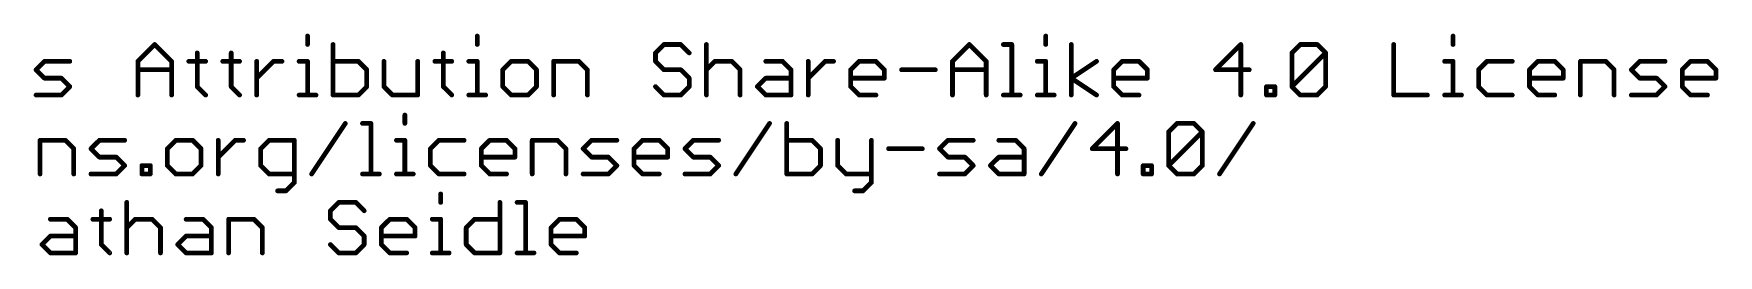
# Model space of a CAD drawing. Extents: x -29 to 78, y -18 to 28.
# Drawn here: x 24.3 to 78.5, y -17.8 to -10.6 of the extents above; entities that cross this region are included whole.
import ezdxf

# ---------------------------------------------------------------- set-up
doc = ezdxf.new("R2010")
doc.units = 0
doc.layers.add('51', color=53, linetype='CONTINUOUS')

msp = doc.modelspace()

# ---------------------------------------------------------------- linework, layer by layer
at = {"layer": '51', "const_width": 0.1524}
for points in [[(33.1143, -10.7256), (33.1143, -10.9968)], [(38.5715, -10.7256), (38.5715, -10.9968)], [(56.853, -10.7256), (56.853, -10.9968)], [(69.9503, -10.7256), (69.9503, -10.9968)], [(27.6588, -11.5391), (28.2011, -10.9968)], [(28.2011, -10.9968), (28.7434, -11.5391)], [(29.5671, -11.268), (29.5671, -12.3526)], [(30.6585, -11.268), (30.6585, -12.3526)], [(33.9345, -10.9968), (33.9345, -12.6238)], [(37.48, -11.268), (37.48, -12.3526)], [(44.5744, -10.9968), (44.3032, -11.268)], [(44.3032, -11.268), (44.3032, -11.5391)], [(45.1167, -10.9968), (44.5744, -10.9968)], [(45.3879, -11.268), (45.1167, -10.9968)], [(45.9404, -10.9968), (45.9404, -12.6238)], [(53.8533, -11.5391), (54.3956, -10.9968)], [(54.3956, -10.9968), (54.9379, -11.5391)], [(55.4904, -10.9968), (55.7616, -10.9968)], [(55.7616, -10.9968), (55.7616, -12.6238)], [(57.6733, -12.6238), (57.6733, -10.9968)], [(63.1254, -10.9968), (62.3119, -11.8103)], [(63.1254, -12.6238), (63.1254, -10.9968)], [(64.7677, -11.268), (65.0388, -10.9968)], [(64.7677, -12.3526), (64.7677, -11.268)], [(64.7677, -12.3526), (65.8523, -11.268)], [(65.0388, -10.9968), (65.5811, -10.9968)], [(65.5811, -10.9968), (65.8523, -11.268)], [(65.8523, -11.268), (65.8523, -12.3526)], [(68.042, -10.9968), (68.042, -12.6238)], [(24.3845, -11.8103), (24.6556, -11.5391)], [(24.6556, -12.0815), (24.3845, -11.8103)], [(24.6556, -11.5391), (25.4691, -11.5391)], [(27.6588, -12.6238), (27.6588, -11.5391)], [(27.6588, -11.8103), (28.7434, -11.8103)], [(28.7434, -11.5391), (28.7434, -12.6238)], [(29.2959, -11.5391), (29.8383, -11.5391)], [(30.3874, -11.5391), (30.9297, -11.5391)], [(31.4788, -12.6238), (31.4788, -11.5391)], [(31.4788, -12.0815), (32.0211, -11.5391)], [(32.0211, -11.5391), (32.2923, -11.5391)], [(32.8431, -11.5391), (33.1143, -11.5391)], [(33.1143, -11.5391), (33.1143, -12.6238)], [(34.748, -11.5391), (33.9345, -11.5391)], [(35.0192, -11.8103), (34.748, -11.5391)], [(35.0192, -12.3526), (35.0192, -11.8103)], [(35.5717, -11.5391), (35.5717, -12.3526)], [(36.6564, -12.6238), (36.6564, -11.5391)], [(37.2089, -11.5391), (37.7512, -11.5391)], [(38.3003, -11.5391), (38.5715, -11.5391)], [(38.5715, -11.5391), (38.5715, -12.6238)], [(39.6629, -11.5391), (39.3917, -11.8103)], [(39.3917, -11.8103), (39.3917, -12.3526)], [(40.2052, -11.5391), (39.6629, -11.5391)], [(40.4764, -11.8103), (40.2052, -11.5391)], [(40.4764, -12.3526), (40.4764, -11.8103)], [(41.0289, -12.6238), (41.0289, -11.5391)], [(41.0289, -11.5391), (41.8424, -11.5391)], [(41.8424, -11.5391), (42.1135, -11.8103)], [(42.1135, -11.8103), (42.1135, -12.6238)], [(44.3032, -11.5391), (44.5744, -11.8103)], [(44.5744, -11.8103), (45.1167, -11.8103)], [(45.1167, -11.8103), (45.3879, -12.0815)], [(45.9404, -11.8103), (46.2115, -11.5391)], [(46.2115, -11.5391), (46.7538, -11.5391)], [(46.7538, -11.5391), (47.025, -11.8103)], [(47.025, -11.8103), (47.025, -12.6238)], [(47.8487, -11.5391), (48.391, -11.5391)], [(48.391, -11.5391), (48.6622, -11.8103)], [(48.6622, -11.8103), (48.6622, -12.6238)], [(49.2147, -12.6238), (49.2147, -11.5391)], [(49.2147, -12.0815), (49.757, -11.5391)], [(49.757, -11.5391), (50.0282, -11.5391)], [(50.579, -11.8103), (50.8501, -11.5391)], [(50.579, -12.3526), (50.579, -11.8103)], [(50.8501, -11.5391), (51.3925, -11.5391)], [(51.3925, -11.5391), (51.6636, -11.8103)], [(51.6636, -11.8103), (51.6636, -12.0815)], [(52.2161, -11.8103), (53.3008, -11.8103)], [(53.8533, -12.6238), (53.8533, -11.5391)], [(53.8533, -11.8103), (54.9379, -11.8103)], [(54.9379, -11.5391), (54.9379, -12.6238)], [(56.5819, -11.5391), (56.853, -11.5391)], [(56.853, -11.5391), (56.853, -12.6238)], [(57.6733, -12.0815), (58.4868, -11.5391)], [(59.0376, -11.8103), (59.3088, -11.5391)], [(59.0376, -12.3526), (59.0376, -11.8103)], [(59.3088, -11.5391), (59.8511, -11.5391)], [(59.8511, -11.5391), (60.1223, -11.8103)], [(60.1223, -11.8103), (60.1223, -12.0815)], [(62.3119, -11.8103), (63.3966, -11.8103)], [(69.6791, -11.5391), (69.9503, -11.5391)], [(69.9503, -11.5391), (69.9503, -12.6238)], [(71.0417, -11.5391), (70.7706, -11.8103)], [(70.7706, -11.8103), (70.7706, -12.3526)], [(71.8552, -11.5391), (71.0417, -11.5391)], [(72.4077, -11.8103), (72.6789, -11.5391)], [(72.4077, -12.3526), (72.4077, -11.8103)], [(72.6789, -11.5391), (73.2212, -11.5391)], [(73.2212, -11.5391), (73.4924, -11.8103)], [(73.4924, -11.8103), (73.4924, -12.0815)], [(74.0449, -12.6238), (74.0449, -11.5391)], [(74.0449, -11.5391), (74.8584, -11.5391)], [(74.8584, -11.5391), (75.1295, -11.8103)], [(75.1295, -11.8103), (75.1295, -12.6238)], [(75.682, -11.8103), (75.9532, -11.5391)], [(75.9532, -12.0815), (75.682, -11.8103)], [(75.9532, -11.5391), (76.7667, -11.5391)], [(77.3192, -11.8103), (77.5903, -11.5391)], [(77.3192, -12.3526), (77.3192, -11.8103)], [(77.5903, -11.5391), (78.1327, -11.5391)], [(78.1327, -11.5391), (78.4038, -11.8103)], [(78.4038, -11.8103), (78.4038, -12.0815)], [(25.198, -12.0815), (24.6556, -12.0815)], [(25.4691, -12.3526), (25.198, -12.0815)], [(25.198, -12.6238), (25.4691, -12.3526)], [(29.5671, -12.3526), (29.8383, -12.6238)], [(30.6585, -12.3526), (30.9297, -12.6238)], [(34.748, -12.6238), (35.0192, -12.3526)], [(35.5717, -12.3526), (35.8429, -12.6238)], [(37.48, -12.3526), (37.7512, -12.6238)], [(39.3917, -12.3526), (39.6629, -12.6238)], [(40.2052, -12.6238), (40.4764, -12.3526)], [(44.5744, -12.6238), (44.3032, -12.3526)], [(45.3879, -12.3526), (45.1167, -12.6238)], [(45.3879, -12.0815), (45.3879, -12.3526)], [(47.5775, -12.3526), (47.8487, -12.0815)], [(47.8487, -12.6238), (47.5775, -12.3526)], [(47.8487, -12.0815), (48.6622, -12.0815)], [(51.6636, -12.0815), (50.579, -12.0815)], [(50.8501, -12.6238), (50.579, -12.3526)], [(58.4868, -12.6238), (57.6733, -12.0815)], [(60.1223, -12.0815), (59.0376, -12.0815)], [(59.3088, -12.6238), (59.0376, -12.3526)], [(63.9491, -12.6238), (63.9491, -12.3526)], [(63.9491, -12.3526), (64.2202, -12.3526)], [(64.2202, -12.3526), (64.2202, -12.6238)], [(65.0388, -12.6238), (64.7677, -12.3526)], [(65.8523, -12.3526), (65.5811, -12.6238)], [(70.7706, -12.3526), (71.0417, -12.6238)], [(73.4924, -12.0815), (72.4077, -12.0815)], [(72.6789, -12.6238), (72.4077, -12.3526)], [(76.4955, -12.0815), (75.9532, -12.0815)], [(76.7667, -12.3526), (76.4955, -12.0815)], [(76.4955, -12.6238), (76.7667, -12.3526)], [(78.4038, -12.0815), (77.3192, -12.0815)], [(77.5903, -12.6238), (77.3192, -12.3526)], [(24.3845, -12.6238), (25.198, -12.6238)], [(32.8431, -12.6238), (33.3854, -12.6238)], [(33.9345, -12.6238), (34.748, -12.6238)], [(35.8429, -12.6238), (36.6564, -12.6238)], [(38.3003, -12.6238), (38.8426, -12.6238)], [(39.6629, -12.6238), (40.2052, -12.6238)], [(45.1167, -12.6238), (44.5744, -12.6238)], [(48.6622, -12.6238), (47.8487, -12.6238)], [(51.3925, -12.6238), (50.8501, -12.6238)], [(55.4904, -12.6238), (56.0328, -12.6238)], [(56.5819, -12.6238), (57.1242, -12.6238)], [(59.8511, -12.6238), (59.3088, -12.6238)], [(64.2202, -12.6238), (63.9491, -12.6238)], [(65.5811, -12.6238), (65.0388, -12.6238)], [(68.042, -12.6238), (69.1266, -12.6238)], [(69.6791, -12.6238), (70.2214, -12.6238)], [(71.0417, -12.6238), (71.8552, -12.6238)], [(73.2212, -12.6238), (72.6789, -12.6238)], [(75.682, -12.6238), (76.4955, -12.6238)], [(78.1327, -12.6238), (77.5903, -12.6238)], [(33.2444, -15.1638), (34.329, -13.5368)], [(34.8815, -13.5368), (35.1527, -13.5368)], [(35.1527, -13.5368), (35.1527, -15.1638)], [(36.2441, -13.2656), (36.2441, -13.5368)], [(46.8873, -15.1638), (47.972, -13.5368)], [(48.5245, -13.5368), (48.5245, -15.1638)], [(56.7103, -15.1638), (57.7949, -13.5368)], [(59.1609, -13.5368), (58.3474, -14.3503)], [(59.1609, -15.1638), (59.1609, -13.5368)], [(60.8032, -13.808), (61.0743, -13.5368)], [(61.0743, -13.5368), (61.6167, -13.5368)], [(61.6167, -13.5368), (61.8878, -13.808)], [(62.4403, -15.1638), (63.525, -13.5368)], [(24.5129, -15.1638), (24.5129, -14.0791)], [(24.5129, -14.0791), (25.3264, -14.0791)], [(25.3264, -14.0791), (25.5975, -14.3503)], [(26.15, -14.3503), (26.4212, -14.0791)], [(26.4212, -14.0791), (27.2347, -14.0791)], [(28.8769, -14.0791), (28.6058, -14.3503)], [(29.4193, -14.0791), (28.8769, -14.0791)], [(29.6904, -14.3503), (29.4193, -14.0791)], [(30.2429, -15.1638), (30.2429, -14.0791)], [(30.2429, -14.6215), (30.7852, -14.0791)], [(30.7852, -14.0791), (31.0564, -14.0791)], [(31.8784, -14.0791), (31.6072, -14.3503)], [(32.6919, -14.0791), (31.8784, -14.0791)], [(32.6919, -15.435), (32.6919, -14.0791)], [(35.973, -14.0791), (36.2441, -14.0791)], [(36.2441, -14.0791), (36.2441, -15.1638)], [(37.3356, -14.0791), (37.0644, -14.3503)], [(38.1491, -14.0791), (37.3356, -14.0791)], [(38.7016, -14.3503), (38.9727, -14.0791)], [(38.9727, -14.0791), (39.5151, -14.0791)], [(39.5151, -14.0791), (39.7862, -14.3503)], [(40.3387, -15.1638), (40.3387, -14.0791)], [(40.3387, -14.0791), (41.1522, -14.0791)], [(41.1522, -14.0791), (41.4234, -14.3503)], [(41.9759, -14.3503), (42.247, -14.0791)], [(42.247, -14.0791), (43.0605, -14.0791)], [(43.613, -14.3503), (43.8842, -14.0791)], [(43.8842, -14.0791), (44.4265, -14.0791)], [(44.4265, -14.0791), (44.6977, -14.3503)], [(45.2502, -14.3503), (45.5213, -14.0791)], [(45.5213, -14.0791), (46.3348, -14.0791)], [(49.338, -14.0791), (48.5245, -14.0791)], [(49.6092, -14.3503), (49.338, -14.0791)], [(50.1617, -14.0791), (50.1617, -14.8926)], [(51.2463, -14.0791), (51.2463, -15.435)], [(53.436, -14.3503), (53.7071, -14.0791)], [(53.7071, -14.0791), (54.5206, -14.0791)], [(55.3443, -14.0791), (55.8866, -14.0791)], [(55.8866, -14.0791), (56.1578, -14.3503)], [(60.8032, -14.8926), (60.8032, -13.808)], [(60.8032, -14.8926), (61.8878, -13.808)], [(61.8878, -13.808), (61.8878, -14.8926)], [(25.5975, -14.3503), (25.5975, -15.1638)], [(26.4212, -14.6215), (26.15, -14.3503)], [(26.9635, -14.6215), (26.4212, -14.6215)], [(27.2347, -14.8926), (26.9635, -14.6215)], [(28.6058, -14.3503), (28.6058, -14.8926)], [(29.6904, -14.8926), (29.6904, -14.3503)], [(31.6072, -14.3503), (31.6072, -14.8926)], [(37.0644, -14.3503), (37.0644, -14.8926)], [(38.7016, -14.8926), (38.7016, -14.3503)], [(39.7862, -14.6215), (38.7016, -14.6215)], [(39.7862, -14.3503), (39.7862, -14.6215)], [(41.4234, -14.3503), (41.4234, -15.1638)], [(42.247, -14.6215), (41.9759, -14.3503)], [(42.7894, -14.6215), (42.247, -14.6215)], [(43.0605, -14.8926), (42.7894, -14.6215)], [(43.613, -14.8926), (43.613, -14.3503)], [(44.6977, -14.6215), (43.613, -14.6215)], [(44.6977, -14.3503), (44.6977, -14.6215)], [(45.5213, -14.6215), (45.2502, -14.3503)], [(46.0637, -14.6215), (45.5213, -14.6215)], [(46.3348, -14.8926), (46.0637, -14.6215)], [(49.6092, -14.8926), (49.6092, -14.3503)], [(51.7988, -14.3503), (52.8835, -14.3503)], [(53.7071, -14.6215), (53.436, -14.3503)], [(54.2495, -14.6215), (53.7071, -14.6215)], [(54.5206, -14.8926), (54.2495, -14.6215)], [(55.0731, -14.8926), (55.3443, -14.6215)], [(55.3443, -14.6215), (56.1578, -14.6215)], [(56.1578, -14.3503), (56.1578, -15.1638)], [(58.3474, -14.3503), (59.4321, -14.3503)], [(26.15, -15.1638), (26.9635, -15.1638)], [(26.9635, -15.1638), (27.2347, -14.8926)], [(27.7872, -15.1638), (27.7872, -14.8926)], [(27.7872, -14.8926), (28.0583, -14.8926)], [(28.0583, -15.1638), (27.7872, -15.1638)], [(28.0583, -14.8926), (28.0583, -15.1638)], [(28.6058, -14.8926), (28.8769, -15.1638)], [(28.8769, -15.1638), (29.4193, -15.1638)], [(29.4193, -15.1638), (29.6904, -14.8926)], [(31.6072, -14.8926), (31.8784, -15.1638)], [(31.8784, -15.1638), (32.6919, -15.1638)], [(34.8815, -15.1638), (35.4239, -15.1638)], [(35.973, -15.1638), (36.5153, -15.1638)], [(37.0644, -14.8926), (37.3356, -15.1638)], [(37.3356, -15.1638), (38.1491, -15.1638)], [(38.9727, -15.1638), (38.7016, -14.8926)], [(39.5151, -15.1638), (38.9727, -15.1638)], [(41.9759, -15.1638), (42.7894, -15.1638)], [(42.7894, -15.1638), (43.0605, -14.8926)], [(43.8842, -15.1638), (43.613, -14.8926)], [(44.4265, -15.1638), (43.8842, -15.1638)], [(45.2502, -15.1638), (46.0637, -15.1638)], [(46.0637, -15.1638), (46.3348, -14.8926)], [(48.5245, -15.1638), (49.338, -15.1638)], [(49.338, -15.1638), (49.6092, -14.8926)], [(50.1617, -14.8926), (50.4328, -15.1638)], [(50.4328, -15.1638), (51.2463, -15.1638)], [(53.436, -15.1638), (54.2495, -15.1638)], [(54.2495, -15.1638), (54.5206, -14.8926)], [(55.3443, -15.1638), (55.0731, -14.8926)], [(56.1578, -15.1638), (55.3443, -15.1638)], [(59.9846, -15.1638), (59.9846, -14.8926)], [(59.9846, -14.8926), (60.2558, -14.8926)], [(60.2558, -15.1638), (59.9846, -15.1638)], [(60.2558, -14.8926), (60.2558, -15.1638)], [(61.0743, -15.1638), (60.8032, -14.8926)], [(61.6167, -15.1638), (61.0743, -15.1638)], [(61.8878, -14.8926), (61.6167, -15.1638)], [(32.1495, -15.7061), (32.4207, -15.7061)], [(32.4207, -15.7061), (32.6919, -15.435)], [(50.9751, -15.7061), (50.704, -15.7061)], [(51.2463, -15.435), (50.9751, -15.7061)], [(27.302, -16.0768), (27.302, -17.7038)], [(34.1217, -16.0768), (33.8506, -16.348)], [(34.6641, -16.0768), (34.1217, -16.0768)], [(34.9352, -16.348), (34.6641, -16.0768)], [(37.3961, -15.8056), (37.3961, -16.0768)], [(39.301, -16.0768), (39.301, -17.7038)], [(39.8535, -16.0768), (40.1246, -16.0768)], [(40.1246, -16.0768), (40.1246, -17.7038)], [(24.8445, -16.6191), (25.3869, -16.6191)], [(25.3869, -16.6191), (25.658, -16.8903)], [(26.2105, -16.6191), (26.7528, -16.6191)], [(26.4817, -16.348), (26.4817, -17.4326)], [(27.302, -16.8903), (27.5731, -16.6191)], [(27.5731, -16.6191), (28.1154, -16.6191)], [(28.1154, -16.6191), (28.3866, -16.8903)], [(29.2103, -16.6191), (29.7526, -16.6191)], [(29.7526, -16.6191), (30.0238, -16.8903)], [(30.5763, -17.7038), (30.5763, -16.6191)], [(30.5763, -16.6191), (31.3898, -16.6191)], [(31.3898, -16.6191), (31.6609, -16.8903)], [(33.8506, -16.348), (33.8506, -16.6191)], [(33.8506, -16.6191), (34.1217, -16.8903)], [(35.4877, -16.8903), (35.7589, -16.6191)], [(35.7589, -16.6191), (36.3012, -16.6191)], [(36.3012, -16.6191), (36.5724, -16.8903)], [(37.1249, -16.6191), (37.3961, -16.6191)], [(37.3961, -16.6191), (37.3961, -17.7038)], [(38.2163, -16.8903), (38.4875, -16.6191)], [(38.4875, -16.6191), (39.301, -16.6191)], [(40.9449, -16.8903), (41.2161, -16.6191)], [(41.2161, -16.6191), (41.7584, -16.6191)], [(41.7584, -16.6191), (42.0296, -16.8903)], [(24.5734, -17.4326), (24.8445, -17.1615)], [(24.8445, -17.1615), (25.658, -17.1615)], [(25.658, -16.8903), (25.658, -17.7038)], [(28.3866, -16.8903), (28.3866, -17.7038)], [(28.9391, -17.4326), (29.2103, -17.1615)], [(29.2103, -17.1615), (30.0238, -17.1615)], [(30.0238, -16.8903), (30.0238, -17.7038)], [(31.6609, -16.8903), (31.6609, -17.7038)], [(34.1217, -16.8903), (34.6641, -16.8903)], [(34.6641, -16.8903), (34.9352, -17.1615)], [(34.9352, -17.1615), (34.9352, -17.4326)], [(35.4877, -17.4326), (35.4877, -16.8903)], [(36.5724, -17.1615), (35.4877, -17.1615)], [(36.5724, -16.8903), (36.5724, -17.1615)], [(38.2163, -17.4326), (38.2163, -16.8903)], [(40.9449, -17.4326), (40.9449, -16.8903)], [(42.0296, -17.1615), (40.9449, -17.1615)], [(42.0296, -16.8903), (42.0296, -17.1615)], [(24.8445, -17.7038), (24.5734, -17.4326)], [(25.658, -17.7038), (24.8445, -17.7038)], [(26.4817, -17.4326), (26.7528, -17.7038)], [(29.2103, -17.7038), (28.9391, -17.4326)], [(30.0238, -17.7038), (29.2103, -17.7038)], [(34.1217, -17.7038), (33.8506, -17.4326)], [(34.6641, -17.7038), (34.1217, -17.7038)], [(34.9352, -17.4326), (34.6641, -17.7038)], [(35.7589, -17.7038), (35.4877, -17.4326)], [(36.3012, -17.7038), (35.7589, -17.7038)], [(37.1249, -17.7038), (37.6672, -17.7038)], [(38.4875, -17.7038), (38.2163, -17.4326)], [(39.301, -17.7038), (38.4875, -17.7038)], [(39.8535, -17.7038), (40.3958, -17.7038)], [(41.2161, -17.7038), (40.9449, -17.4326)], [(41.7584, -17.7038), (41.2161, -17.7038)]]:
    msp.add_lwpolyline(points, dxfattribs=at)
at = {"layer": '51', "const_width": 0.0762}
for points in [[(33.1524, -10.7256, 1), (33.0762, -10.7256)], [(38.6096, -10.7256, 1), (38.5334, -10.7256)], [(56.8911, -10.7256, 1), (56.8149, -10.7256)], [(69.9884, -10.7256, 1), (69.9122, -10.7256)], [(28.228, -10.9699, 1), (28.1742, -11.0238)], [(28.228, -11.0238, 1), (28.1742, -10.9699)], [(29.6052, -11.268, 1), (29.529, -11.268)], [(30.6966, -11.268, 1), (30.6204, -11.268)], [(33.0762, -10.9968, 1), (33.1524, -10.9968)], [(33.9726, -10.9968, 1), (33.8964, -10.9968)], [(37.5181, -11.268, 1), (37.4419, -11.268)], [(38.5334, -10.9968, 1), (38.6096, -10.9968)], [(44.3413, -11.268, 1), (44.2651, -11.268)], [(44.2763, -11.241, 1), (44.3301, -11.2949)], [(44.5744, -10.9587, 1), (44.5744, -11.0349)], [(44.6013, -11.0238, 1), (44.5474, -10.9699)], [(45.1436, -10.9699, 1), (45.0898, -11.0238)], [(45.1167, -11.0349, 1), (45.1167, -10.9587)], [(45.3609, -11.2949, 1), (45.4148, -11.241)], [(45.9785, -10.9968, 1), (45.9023, -10.9968)], [(54.4225, -10.9699, 1), (54.3687, -11.0238)], [(54.4225, -11.0238, 1), (54.3687, -10.9699)], [(55.4904, -10.9587, 1), (55.4904, -11.0349)], [(55.7997, -10.9968, 1), (55.7235, -10.9968)], [(55.7616, -11.0349, 1), (55.7616, -10.9587)], [(56.8149, -10.9968, 1), (56.8911, -10.9968)], [(57.7114, -10.9968, 1), (57.6352, -10.9968)], [(63.1635, -10.9968, 1), (63.0873, -10.9968)], [(63.1524, -11.0238, 1), (63.0985, -10.9699)], [(64.7407, -11.241, 1), (64.7946, -11.2949)], [(64.8058, -11.268, 1), (64.7296, -11.268)], [(65.0388, -10.9587, 1), (65.0388, -11.0349)], [(65.0658, -11.0238, 1), (65.0119, -10.9699)], [(65.6081, -10.9699, 1), (65.5542, -11.0238)], [(65.5811, -11.0349, 1), (65.5811, -10.9587)], [(65.8904, -11.268, 1), (65.8142, -11.268)], [(65.8793, -11.2949, 1), (65.8254, -11.241)], [(65.8254, -11.2949, 1), (65.8792, -11.241)], [(68.0801, -10.9968, 1), (68.0039, -10.9968)], [(69.9122, -10.9968, 1), (69.9884, -10.9968)], [(24.4114, -11.7834, 1), (24.3575, -11.8372)], [(24.3575, -11.7834, 1), (24.4114, -11.8372)], [(24.6556, -11.501, 1), (24.6556, -11.5772)], [(24.6826, -11.5661, 1), (24.6287, -11.5122)], [(25.4691, -11.5772, 1), (25.4691, -11.501)], [(27.6318, -11.5122, 1), (27.6857, -11.5661)], [(27.6969, -11.5391, 1), (27.6207, -11.5391)], [(27.6588, -11.7722, 1), (27.6588, -11.8484)], [(28.7815, -11.5391, 1), (28.7053, -11.5391)], [(28.7165, -11.5661, 1), (28.7704, -11.5122)], [(28.7434, -11.8484, 1), (28.7434, -11.7722)], [(29.2959, -11.501, 1), (29.2959, -11.5772)], [(29.8383, -11.5772, 1), (29.8383, -11.501)], [(30.3874, -11.501, 1), (30.3874, -11.5772)], [(30.9297, -11.5772, 1), (30.9297, -11.501)], [(31.5169, -11.5391, 1), (31.4407, -11.5391)], [(32.0211, -11.501, 1), (32.0211, -11.5772)], [(32.0481, -11.5661, 1), (31.9942, -11.5122)], [(32.2923, -11.5772, 1), (32.2923, -11.501)], [(32.8431, -11.501, 1), (32.8431, -11.5772)], [(33.1524, -11.5391, 1), (33.0762, -11.5391)], [(33.1143, -11.5772, 1), (33.1143, -11.501)], [(33.9345, -11.501, 1), (33.9345, -11.5772)], [(34.775, -11.5122, 1), (34.7211, -11.5661)], [(34.748, -11.5772, 1), (34.748, -11.501)], [(35.0573, -11.8103, 1), (34.9811, -11.8103)], [(34.9923, -11.8372, 1), (35.0461, -11.7834)], [(35.6098, -11.5391, 1), (35.5336, -11.5391)], [(36.6945, -11.5391, 1), (36.6183, -11.5391)], [(37.2089, -11.501, 1), (37.2089, -11.5772)], [(37.7512, -11.5772, 1), (37.7512, -11.501)], [(38.3003, -11.501, 1), (38.3003, -11.5772)], [(38.6096, -11.5391, 1), (38.5334, -11.5391)], [(38.5715, -11.5772, 1), (38.5715, -11.501)], [(39.4298, -11.8103, 1), (39.3536, -11.8103)], [(39.3648, -11.7834, 1), (39.4187, -11.8372)], [(39.6629, -11.501, 1), (39.6629, -11.5772)], [(39.6898, -11.5661, 1), (39.6359, -11.5122)], [(40.2322, -11.5122, 1), (40.1783, -11.5661)], [(40.2052, -11.5772, 1), (40.2052, -11.501)], [(40.5145, -11.8103, 1), (40.4383, -11.8103)], [(40.4494, -11.8372, 1), (40.5033, -11.7834)], [(41.067, -11.5391, 1), (40.9908, -11.5391)], [(41.0289, -11.501, 1), (41.0289, -11.5772)], [(41.8693, -11.5122, 1), (41.8154, -11.5661)], [(41.8424, -11.5772, 1), (41.8424, -11.501)], [(42.1516, -11.8103, 1), (42.0754, -11.8103)], [(42.0866, -11.8372, 1), (42.1405, -11.7834)], [(44.3301, -11.5122, 1), (44.2763, -11.5661)], [(44.2651, -11.5391, 1), (44.3413, -11.5391)], [(44.5744, -11.7722, 1), (44.5744, -11.8484)], [(44.5474, -11.8372, 1), (44.6013, -11.7834)], [(45.1436, -11.7834, 1), (45.0897, -11.8372)], [(45.1167, -11.8484, 1), (45.1167, -11.7722)], [(45.9134, -11.7834, 1), (45.9673, -11.8372)], [(46.2115, -11.501, 1), (46.2115, -11.5772)], [(46.2385, -11.5661, 1), (46.1846, -11.5122)], [(46.7808, -11.5122, 1), (46.7269, -11.5661)], [(46.7538, -11.5772, 1), (46.7538, -11.501)], [(47.0631, -11.8103, 1), (46.9869, -11.8103)], [(46.9981, -11.8372, 1), (47.052, -11.7834)], [(47.8487, -11.501, 1), (47.8487, -11.5772)], [(48.4179, -11.5122, 1), (48.3641, -11.5661)], [(48.391, -11.5772, 1), (48.391, -11.501)], [(48.7003, -11.8103, 1), (48.6241, -11.8103)], [(48.6352, -11.8372, 1), (48.6891, -11.7834)], [(49.2528, -11.5391, 1), (49.1766, -11.5391)], [(49.757, -11.501, 1), (49.757, -11.5772)], [(49.7839, -11.5661, 1), (49.7301, -11.5122)], [(50.0282, -11.5772, 1), (50.0282, -11.501)], [(50.6171, -11.8103, 1), (50.5409, -11.8103)], [(50.552, -11.7834, 1), (50.6059, -11.8372)], [(50.8501, -11.501, 1), (50.8501, -11.5772)], [(50.8771, -11.5661, 1), (50.8232, -11.5122)], [(51.4194, -11.5122, 1), (51.3655, -11.5661)], [(51.3925, -11.5772, 1), (51.3925, -11.501)], [(51.7017, -11.8103, 1), (51.6255, -11.8103)], [(51.6367, -11.8372, 1), (51.6906, -11.7834)], [(52.2161, -11.7722, 1), (52.2161, -11.8484)], [(53.3008, -11.8484, 1), (53.3008, -11.7722)], [(53.8263, -11.5122, 1), (53.8802, -11.5661)], [(53.8914, -11.5391, 1), (53.8152, -11.5391)], [(53.8533, -11.7722, 1), (53.8533, -11.8484)], [(54.976, -11.5391, 1), (54.8998, -11.5391)], [(54.911, -11.5661, 1), (54.9649, -11.5122)], [(54.9379, -11.8484, 1), (54.9379, -11.7722)], [(56.5819, -11.501, 1), (56.5819, -11.5772)], [(56.8911, -11.5391, 1), (56.8149, -11.5391)], [(56.853, -11.5772, 1), (56.853, -11.501)], [(58.5079, -11.5708, 1), (58.4657, -11.5074)], [(59.0757, -11.8103, 1), (58.9995, -11.8103)], [(59.0107, -11.7834, 1), (59.0645, -11.8372)], [(59.3088, -11.501, 1), (59.3088, -11.5772)], [(59.3357, -11.5661, 1), (59.2818, -11.5122)], [(59.878, -11.5122, 1), (59.8242, -11.5661)], [(59.8511, -11.5772, 1), (59.8511, -11.501)], [(60.1604, -11.8103, 1), (60.0842, -11.8103)], [(60.0953, -11.8372, 1), (60.1492, -11.7834)], [(62.3119, -11.7722, 1), (62.3119, -11.8484)], [(62.285, -11.7834, 1), (62.3389, -11.8372)], [(63.3966, -11.8484, 1), (63.3966, -11.7722)], [(69.6791, -11.501, 1), (69.6791, -11.5772)], [(69.9884, -11.5391, 1), (69.9122, -11.5391)], [(69.9503, -11.5772, 1), (69.9503, -11.501)], [(70.8087, -11.8103, 1), (70.7325, -11.8103)], [(70.7436, -11.7834, 1), (70.7975, -11.8372)], [(71.0417, -11.501, 1), (71.0417, -11.5772)], [(71.0687, -11.5661, 1), (71.0148, -11.5122)], [(71.8552, -11.5772, 1), (71.8552, -11.501)], [(72.4458, -11.8103, 1), (72.3696, -11.8103)], [(72.3808, -11.7834, 1), (72.4347, -11.8372)], [(72.6789, -11.501, 1), (72.6789, -11.5772)], [(72.7058, -11.5661, 1), (72.6519, -11.5122)], [(73.2481, -11.5122, 1), (73.1943, -11.5661)], [(73.2212, -11.5772, 1), (73.2212, -11.501)], [(73.5305, -11.8103, 1), (73.4543, -11.8103)], [(73.4654, -11.8372, 1), (73.5193, -11.7834)], [(74.083, -11.5391, 1), (74.0068, -11.5391)], [(74.0449, -11.501, 1), (74.0449, -11.5772)], [(74.8853, -11.5122, 1), (74.8314, -11.5661)], [(74.8584, -11.5772, 1), (74.8584, -11.501)], [(75.1676, -11.8103, 1), (75.0914, -11.8103)], [(75.1026, -11.8372, 1), (75.1565, -11.7834)], [(75.709, -11.7834, 1), (75.6551, -11.8372)], [(75.6551, -11.7834, 1), (75.709, -11.8372)], [(75.9532, -11.501, 1), (75.9532, -11.5772)], [(75.9801, -11.5661, 1), (75.9262, -11.5122)], [(76.7667, -11.5772, 1), (76.7667, -11.501)], [(77.3573, -11.8103, 1), (77.2811, -11.8103)], [(77.2922, -11.7834, 1), (77.3461, -11.8372)], [(77.5903, -11.501, 1), (77.5903, -11.5772)], [(77.6173, -11.5661, 1), (77.5634, -11.5122)], [(78.1596, -11.5122, 1), (78.1057, -11.5661)], [(78.1327, -11.5772, 1), (78.1327, -11.501)], [(78.4419, -11.8103, 1), (78.3657, -11.8103)], [(78.3769, -11.8372, 1), (78.4308, -11.7834)], [(24.6556, -12.0434, 1), (24.6556, -12.1196)], [(24.6287, -12.1084, 1), (24.6826, -12.0545)], [(25.2249, -12.0545, 1), (25.171, -12.1084)], [(25.198, -12.1196, 1), (25.198, -12.0434)], [(25.4961, -12.3796, 1), (25.4422, -12.3257)], [(25.4422, -12.3796, 1), (25.4961, -12.3257)], [(29.594, -12.3257, 1), (29.5402, -12.3796)], [(29.529, -12.3526, 1), (29.6052, -12.3526)], [(30.6855, -12.3257, 1), (30.6316, -12.3796)], [(30.6204, -12.3526, 1), (30.6966, -12.3526)], [(31.4519, -12.0545, 1), (31.5057, -12.1084)], [(34.9811, -12.3526, 1), (35.0573, -12.3526)], [(35.0461, -12.3796, 1), (34.9923, -12.3257)], [(35.5986, -12.3257, 1), (35.5448, -12.3796)], [(35.5336, -12.3526, 1), (35.6098, -12.3526)], [(37.507, -12.3257, 1), (37.4531, -12.3796)], [(37.4419, -12.3526, 1), (37.5181, -12.3526)], [(39.4187, -12.3257, 1), (39.3648, -12.3796)], [(39.3536, -12.3526, 1), (39.4298, -12.3526)], [(40.4383, -12.3526, 1), (40.5145, -12.3526)], [(40.5033, -12.3796, 1), (40.4494, -12.3257)], [(44.3301, -12.3257, 1), (44.2763, -12.3796)], [(45.426, -12.0815, 1), (45.3498, -12.0815)], [(45.3498, -12.3526, 1), (45.426, -12.3526)], [(45.3609, -12.1084, 1), (45.4148, -12.0545)], [(45.4148, -12.3796, 1), (45.3609, -12.3257)], [(47.6045, -12.3257, 1), (47.5506, -12.3796)], [(47.5506, -12.3257, 1), (47.6045, -12.3796)], [(47.8487, -12.0434, 1), (47.8487, -12.1196)], [(47.8756, -12.1084, 1), (47.8217, -12.0545)], [(48.6622, -12.1196, 1), (48.6622, -12.0434)], [(49.1877, -12.0545, 1), (49.2416, -12.1084)], [(50.6059, -12.3257, 1), (50.552, -12.3796)], [(50.579, -12.0434, 1), (50.579, -12.1196)], [(50.5409, -12.3526, 1), (50.6171, -12.3526)], [(51.6255, -12.0815, 1), (51.7017, -12.0815)], [(51.6636, -12.1196, 1), (51.6636, -12.0434)], [(57.6944, -12.0498, 1), (57.6522, -12.1132)], [(57.6522, -12.0498, 1), (57.6944, -12.1132)], [(59.0376, -12.0434, 1), (59.0376, -12.1196)], [(59.0645, -12.3257, 1), (59.0107, -12.3796)], [(58.9995, -12.3526, 1), (59.0757, -12.3526)], [(60.0842, -12.0815, 1), (60.1604, -12.0815)], [(60.1223, -12.1196, 1), (60.1223, -12.0434)], [(63.9872, -12.3526, 1), (63.911, -12.3526)], [(63.9491, -12.3145, 1), (63.9491, -12.3907)], [(64.2583, -12.3526, 1), (64.1821, -12.3526)], [(64.2202, -12.3907, 1), (64.2202, -12.3145)], [(64.7946, -12.3257, 1), (64.7407, -12.3796)], [(64.7407, -12.3257, 1), (64.7946, -12.3796)], [(64.7296, -12.3526, 1), (64.8058, -12.3526)], [(65.8142, -12.3526, 1), (65.8904, -12.3526)], [(65.8792, -12.3796, 1), (65.8254, -12.3257)], [(70.7975, -12.3257, 1), (70.7436, -12.3796)], [(70.7325, -12.3526, 1), (70.8087, -12.3526)], [(72.4077, -12.0434, 1), (72.4077, -12.1196)], [(72.4347, -12.3257, 1), (72.3808, -12.3796)], [(72.3696, -12.3526, 1), (72.4458, -12.3526)], [(73.4543, -12.0815, 1), (73.5305, -12.0815)], [(73.4924, -12.1196, 1), (73.4924, -12.0434)], [(75.9532, -12.0434, 1), (75.9532, -12.1196)], [(75.9262, -12.1084, 1), (75.9801, -12.0545)], [(76.5225, -12.0545, 1), (76.4686, -12.1084)], [(76.4955, -12.1196, 1), (76.4955, -12.0434)], [(76.7936, -12.3796, 1), (76.7397, -12.3257)], [(76.7397, -12.3796, 1), (76.7936, -12.3257)], [(77.3461, -12.3257, 1), (77.2922, -12.3796)], [(77.3192, -12.0434, 1), (77.3192, -12.1196)], [(77.2811, -12.3526, 1), (77.3573, -12.3526)], [(78.3657, -12.0815, 1), (78.4419, -12.0815)], [(78.4038, -12.1196, 1), (78.4038, -12.0434)], [(24.3845, -12.5857, 1), (24.3845, -12.6619)], [(25.171, -12.5969, 1), (25.2249, -12.6507)], [(25.198, -12.6619, 1), (25.198, -12.5857)], [(27.6207, -12.6238, 1), (27.6969, -12.6238)], [(28.7053, -12.6238, 1), (28.7815, -12.6238)], [(29.8113, -12.6507, 1), (29.8652, -12.5969)], [(30.9028, -12.6507, 1), (30.9566, -12.5969)], [(31.4407, -12.6238, 1), (31.5169, -12.6238)], [(32.8431, -12.5857, 1), (32.8431, -12.6619)], [(33.0762, -12.6238, 1), (33.1524, -12.6238)], [(33.3854, -12.6619, 1), (33.3854, -12.5857)], [(33.9345, -12.5857, 1), (33.9345, -12.6619)], [(33.8964, -12.6238, 1), (33.9726, -12.6238)], [(34.7211, -12.5969, 1), (34.775, -12.6507)], [(34.748, -12.6619, 1), (34.748, -12.5857)], [(35.8429, -12.5857, 1), (35.8429, -12.6619)], [(35.8159, -12.6507, 1), (35.8698, -12.5969)], [(36.6183, -12.6238, 1), (36.6945, -12.6238)], [(36.6564, -12.6619, 1), (36.6564, -12.5857)], [(37.7242, -12.6507, 1), (37.7781, -12.5969)], [(38.3003, -12.5857, 1), (38.3003, -12.6619)], [(38.5334, -12.6238, 1), (38.6096, -12.6238)], [(38.8426, -12.6619, 1), (38.8426, -12.5857)], [(39.6629, -12.5857, 1), (39.6629, -12.6619)], [(39.6359, -12.6507, 1), (39.6898, -12.5969)], [(40.1783, -12.5969, 1), (40.2322, -12.6507)], [(40.2052, -12.6619, 1), (40.2052, -12.5857)], [(40.9908, -12.6238, 1), (41.067, -12.6238)], [(42.0754, -12.6238, 1), (42.1516, -12.6238)], [(44.5744, -12.5857, 1), (44.5744, -12.6619)], [(44.5474, -12.6507, 1), (44.6013, -12.5969)], [(45.0898, -12.5969, 1), (45.1436, -12.6507)], [(45.1167, -12.6619, 1), (45.1167, -12.5857)], [(45.9023, -12.6238, 1), (45.9785, -12.6238)], [(46.9869, -12.6238, 1), (47.0631, -12.6238)], [(47.8487, -12.5857, 1), (47.8487, -12.6619)], [(47.8217, -12.6507, 1), (47.8756, -12.5969)], [(48.6241, -12.6238, 1), (48.7003, -12.6238)], [(48.6622, -12.6619, 1), (48.6622, -12.5857)], [(49.1766, -12.6238, 1), (49.2528, -12.6238)], [(50.8501, -12.5857, 1), (50.8501, -12.6619)], [(50.8232, -12.6507, 1), (50.8771, -12.5969)], [(51.3925, -12.6619, 1), (51.3925, -12.5857)], [(53.8152, -12.6238, 1), (53.8914, -12.6238)], [(54.8998, -12.6238, 1), (54.976, -12.6238)], [(55.4904, -12.5857, 1), (55.4904, -12.6619)], [(55.7235, -12.6238, 1), (55.7997, -12.6238)], [(56.0328, -12.6619, 1), (56.0328, -12.5857)], [(56.5819, -12.5857, 1), (56.5819, -12.6619)], [(56.8149, -12.6238, 1), (56.8911, -12.6238)], [(57.1242, -12.6619, 1), (57.1242, -12.5857)], [(57.6352, -12.6238, 1), (57.7114, -12.6238)], [(58.4657, -12.6555, 1), (58.5079, -12.5921)], [(59.3088, -12.5857, 1), (59.3088, -12.6619)], [(59.2818, -12.6507, 1), (59.3357, -12.5969)], [(59.8511, -12.6619, 1), (59.8511, -12.5857)], [(63.0873, -12.6238, 1), (63.1635, -12.6238)], [(63.9491, -12.5857, 1), (63.9491, -12.6619)], [(63.911, -12.6238, 1), (63.9872, -12.6238)], [(64.1821, -12.6238, 1), (64.2583, -12.6238)], [(64.2202, -12.6619, 1), (64.2202, -12.5857)], [(65.0388, -12.5857, 1), (65.0388, -12.6619)], [(65.0119, -12.6507, 1), (65.0658, -12.5969)], [(65.5542, -12.5969, 1), (65.6081, -12.6507)], [(65.5811, -12.6619, 1), (65.5811, -12.5857)], [(68.042, -12.5857, 1), (68.042, -12.6619)], [(68.0039, -12.6238, 1), (68.0801, -12.6238)], [(69.1266, -12.6619, 1), (69.1266, -12.5857)], [(69.6791, -12.5857, 1), (69.6791, -12.6619)], [(69.9122, -12.6238, 1), (69.9884, -12.6238)], [(70.2214, -12.6619, 1), (70.2214, -12.5857)], [(71.0417, -12.5857, 1), (71.0417, -12.6619)], [(71.0148, -12.6507, 1), (71.0687, -12.5969)], [(71.8552, -12.6619, 1), (71.8552, -12.5857)], [(72.6789, -12.5857, 1), (72.6789, -12.6619)], [(72.6519, -12.6507, 1), (72.7058, -12.5969)], [(73.2212, -12.6619, 1), (73.2212, -12.5857)], [(74.0068, -12.6238, 1), (74.083, -12.6238)], [(75.0914, -12.6238, 1), (75.1676, -12.6238)], [(75.682, -12.5857, 1), (75.682, -12.6619)], [(76.4686, -12.5969, 1), (76.5225, -12.6507)], [(76.4955, -12.6619, 1), (76.4955, -12.5857)], [(77.5903, -12.5857, 1), (77.5903, -12.6619)], [(77.5634, -12.6507, 1), (77.6173, -12.5969)], [(78.1327, -12.6619, 1), (78.1327, -12.5857)], [(34.3607, -13.5579, 1), (34.2973, -13.5157)], [(34.8815, -13.4987, 1), (34.8815, -13.5749)], [(35.1908, -13.5368, 1), (35.1146, -13.5368)], [(35.1527, -13.5749, 1), (35.1527, -13.4987)], [(36.2822, -13.2656, 1), (36.206, -13.2656)], [(36.206, -13.5368, 1), (36.2822, -13.5368)], [(48.0037, -13.5579, 1), (47.9403, -13.5157)], [(48.5626, -13.5368, 1), (48.4864, -13.5368)], [(57.8266, -13.5579, 1), (57.7632, -13.5157)], [(59.199, -13.5368, 1), (59.1228, -13.5368)], [(59.1879, -13.5638, 1), (59.134, -13.5099)], [(61.0743, -13.4987, 1), (61.0743, -13.5749)], [(61.1013, -13.5638, 1), (61.0474, -13.5099)], [(61.6436, -13.5099, 1), (61.5897, -13.5638)], [(61.6167, -13.5749, 1), (61.6167, -13.4987)], [(63.5567, -13.5579, 1), (63.4933, -13.5157)], [(24.551, -14.0791, 1), (24.4748, -14.0791)], [(24.5129, -14.041, 1), (24.5129, -14.1172)], [(25.3533, -14.0522, 1), (25.2994, -14.1061)], [(25.3264, -14.1172, 1), (25.3264, -14.041)], [(26.4212, -14.041, 1), (26.4212, -14.1172)], [(26.4481, -14.1061, 1), (26.3942, -14.0522)], [(27.2347, -14.1172, 1), (27.2347, -14.041)], [(28.8769, -14.041, 1), (28.8769, -14.1172)], [(28.9039, -14.1061, 1), (28.85, -14.0522)], [(29.4462, -14.0522, 1), (29.3923, -14.1061)], [(29.4193, -14.1172, 1), (29.4193, -14.041)], [(30.281, -14.0791, 1), (30.2048, -14.0791)], [(30.7852, -14.041, 1), (30.7852, -14.1172)], [(30.8122, -14.1061, 1), (30.7583, -14.0522)], [(31.0564, -14.1172, 1), (31.0564, -14.041)], [(31.8784, -14.041, 1), (31.8784, -14.1172)], [(31.9053, -14.1061, 1), (31.8514, -14.0522)], [(32.73, -14.0791, 1), (32.6538, -14.0791)], [(32.6919, -14.1172, 1), (32.6919, -14.041)], [(35.973, -14.041, 1), (35.973, -14.1172)], [(36.2822, -14.0791, 1), (36.206, -14.0791)], [(36.2441, -14.1172, 1), (36.2441, -14.041)], [(37.3356, -14.041, 1), (37.3356, -14.1172)], [(37.3625, -14.1061, 1), (37.3086, -14.0522)], [(38.1491, -14.1172, 1), (38.1491, -14.041)], [(38.9727, -14.041, 1), (38.9727, -14.1172)], [(38.9997, -14.1061, 1), (38.9458, -14.0522)], [(39.542, -14.0522, 1), (39.4881, -14.1061)], [(39.5151, -14.1172, 1), (39.5151, -14.041)], [(40.3768, -14.0791, 1), (40.3006, -14.0791)], [(40.3387, -14.041, 1), (40.3387, -14.1172)], [(41.1791, -14.0522, 1), (41.1253, -14.1061)], [(41.1522, -14.1172, 1), (41.1522, -14.041)], [(42.247, -14.041, 1), (42.247, -14.1172)], [(42.274, -14.1061, 1), (42.2201, -14.0522)], [(43.0605, -14.1172, 1), (43.0605, -14.041)], [(43.8842, -14.041, 1), (43.8842, -14.1172)], [(43.9111, -14.1061, 1), (43.8572, -14.0522)], [(44.4535, -14.0522, 1), (44.3996, -14.1061)], [(44.4265, -14.1172, 1), (44.4265, -14.041)], [(45.5213, -14.041, 1), (45.5213, -14.1172)], [(45.5483, -14.1061, 1), (45.4944, -14.0522)], [(46.3348, -14.1172, 1), (46.3348, -14.041)], [(48.5245, -14.041, 1), (48.5245, -14.1172)], [(49.3649, -14.0522, 1), (49.311, -14.1061)], [(49.338, -14.1172, 1), (49.338, -14.041)], [(50.1998, -14.0791, 1), (50.1236, -14.0791)], [(51.2844, -14.0791, 1), (51.2082, -14.0791)], [(53.7071, -14.041, 1), (53.7071, -14.1172)], [(53.7341, -14.1061, 1), (53.6802, -14.0522)], [(54.5206, -14.1172, 1), (54.5206, -14.041)], [(55.3443, -14.041, 1), (55.3443, -14.1172)], [(55.9136, -14.0522, 1), (55.8597, -14.1061)], [(55.8866, -14.1172, 1), (55.8866, -14.041)], [(60.7762, -13.781, 1), (60.8301, -13.8349)], [(60.8413, -13.808, 1), (60.7651, -13.808)], [(61.9259, -13.808, 1), (61.8497, -13.808)], [(61.9148, -13.8349, 1), (61.8609, -13.781)], [(61.8609, -13.8349, 1), (61.9148, -13.781)], [(25.6356, -14.3503, 1), (25.5594, -14.3503)], [(25.5706, -14.3772, 1), (25.6245, -14.3234)], [(26.177, -14.3234, 1), (26.1231, -14.3772)], [(26.1231, -14.3234, 1), (26.177, -14.3772)], [(26.4212, -14.5834, 1), (26.4212, -14.6596)], [(26.3942, -14.6484, 1), (26.4481, -14.5945)], [(26.9905, -14.5945, 1), (26.9366, -14.6484)], [(26.9635, -14.6596, 1), (26.9635, -14.5834)], [(28.6439, -14.3503, 1), (28.5677, -14.3503)], [(28.5788, -14.3234, 1), (28.6327, -14.3772)], [(29.7285, -14.3503, 1), (29.6523, -14.3503)], [(29.6635, -14.3772, 1), (29.7174, -14.3234)], [(30.216, -14.5945, 1), (30.2699, -14.6484)], [(31.6453, -14.3503, 1), (31.5691, -14.3503)], [(31.5803, -14.3234, 1), (31.6342, -14.3772)], [(37.1025, -14.3503, 1), (37.0263, -14.3503)], [(37.0375, -14.3234, 1), (37.0913, -14.3772)], [(38.7397, -14.3503, 1), (38.6635, -14.3503)], [(38.6746, -14.3234, 1), (38.7285, -14.3772)], [(38.7016, -14.5834, 1), (38.7016, -14.6596)], [(39.8243, -14.3503, 1), (39.7481, -14.3503)], [(39.7481, -14.6215, 1), (39.8243, -14.6215)], [(39.7593, -14.3772, 1), (39.8132, -14.3234)], [(39.7862, -14.6596, 1), (39.7862, -14.5834)], [(41.4615, -14.3503, 1), (41.3853, -14.3503)], [(41.3964, -14.3772, 1), (41.4503, -14.3234)], [(42.0028, -14.3234, 1), (41.9489, -14.3772)], [(41.9489, -14.3234, 1), (42.0028, -14.3772)], [(42.247, -14.5834, 1), (42.247, -14.6596)], [(42.2201, -14.6484, 1), (42.274, -14.5945)], [(42.8163, -14.5945, 1), (42.7624, -14.6484)], [(42.7894, -14.6596, 1), (42.7894, -14.5834)], [(43.6511, -14.3503, 1), (43.5749, -14.3503)], [(43.613, -14.5834, 1), (43.613, -14.6596)], [(43.5861, -14.3234, 1), (43.64, -14.3772)], [(44.7358, -14.3503, 1), (44.6596, -14.3503)], [(44.6596, -14.6215, 1), (44.7358, -14.6215)], [(44.6707, -14.3772, 1), (44.7246, -14.3234)], [(44.6977, -14.6596, 1), (44.6977, -14.5834)], [(45.2771, -14.3234, 1), (45.2232, -14.3772)], [(45.2232, -14.3234, 1), (45.2771, -14.3772)], [(45.5213, -14.5834, 1), (45.5213, -14.6596)], [(45.4944, -14.6484, 1), (45.5483, -14.5945)], [(46.0906, -14.5945, 1), (46.0367, -14.6484)], [(46.0637, -14.6596, 1), (46.0637, -14.5834)], [(49.6473, -14.3503, 1), (49.5711, -14.3503)], [(49.5822, -14.3772, 1), (49.6361, -14.3234)], [(51.7988, -14.3122, 1), (51.7988, -14.3884)], [(52.8835, -14.3884, 1), (52.8835, -14.3122)], [(53.4629, -14.3234, 1), (53.409, -14.3772)], [(53.409, -14.3234, 1), (53.4629, -14.3772)], [(53.7071, -14.5834, 1), (53.7071, -14.6596)], [(53.6802, -14.6484, 1), (53.7341, -14.5945)], [(54.2764, -14.5945, 1), (54.2225, -14.6484)], [(54.2495, -14.6596, 1), (54.2495, -14.5834)], [(55.3443, -14.5834, 1), (55.3443, -14.6596)], [(55.3712, -14.6484, 1), (55.3173, -14.5945)], [(56.1959, -14.3503, 1), (56.1197, -14.3503)], [(56.1308, -14.3772, 1), (56.1847, -14.3234)], [(56.1578, -14.6596, 1), (56.1578, -14.5834)], [(58.3474, -14.3122, 1), (58.3474, -14.3884)], [(58.3205, -14.3234, 1), (58.3744, -14.3772)], [(59.4321, -14.3884, 1), (59.4321, -14.3122)], [(24.4748, -15.1638, 1), (24.551, -15.1638)], [(25.5594, -15.1638, 1), (25.6356, -15.1638)], [(26.15, -15.1257, 1), (26.15, -15.2019)], [(26.9366, -15.1369, 1), (26.9905, -15.1907)], [(26.9635, -15.2019, 1), (26.9635, -15.1257)], [(27.2616, -14.9196, 1), (27.2077, -14.8657)], [(27.2077, -14.9196, 1), (27.2616, -14.8657)], [(27.8253, -14.8926, 1), (27.7491, -14.8926)], [(27.7872, -14.8545, 1), (27.7872, -14.9307)], [(27.7872, -15.1257, 1), (27.7872, -15.2019)], [(27.7491, -15.1638, 1), (27.8253, -15.1638)], [(28.0964, -14.8926, 1), (28.0202, -14.8926)], [(28.0202, -15.1638, 1), (28.0964, -15.1638)], [(28.0583, -14.9307, 1), (28.0583, -14.8545)], [(28.0583, -15.2019, 1), (28.0583, -15.1257)], [(28.6327, -14.8657, 1), (28.5788, -14.9196)], [(28.5677, -14.8926, 1), (28.6439, -14.8926)], [(28.8769, -15.1257, 1), (28.8769, -15.2019)], [(28.85, -15.1907, 1), (28.9039, -15.1369)], [(29.3923, -15.1369, 1), (29.4462, -15.1907)], [(29.4193, -15.2019, 1), (29.4193, -15.1257)], [(29.6523, -14.8926, 1), (29.7285, -14.8926)], [(29.7174, -14.9196, 1), (29.6635, -14.8657)], [(30.2048, -15.1638, 1), (30.281, -15.1638)], [(31.6342, -14.8657, 1), (31.5803, -14.9196)], [(31.5691, -14.8926, 1), (31.6453, -14.8926)], [(31.8784, -15.1257, 1), (31.8784, -15.2019)], [(31.8514, -15.1907, 1), (31.9053, -15.1369)], [(32.6919, -15.2019, 1), (32.6919, -15.1257)], [(33.2127, -15.1427, 1), (33.2761, -15.1849)], [(34.8815, -15.1257, 1), (34.8815, -15.2019)], [(35.1146, -15.1638, 1), (35.1908, -15.1638)], [(35.4239, -15.2019, 1), (35.4239, -15.1257)], [(35.973, -15.1257, 1), (35.973, -15.2019)], [(36.206, -15.1638, 1), (36.2822, -15.1638)], [(36.5153, -15.2019, 1), (36.5153, -15.1257)], [(37.0913, -14.8657, 1), (37.0375, -14.9196)], [(37.0263, -14.8926, 1), (37.1025, -14.8926)], [(37.3356, -15.1257, 1), (37.3356, -15.2019)], [(37.3086, -15.1907, 1), (37.3625, -15.1369)], [(38.1491, -15.2019, 1), (38.1491, -15.1257)], [(38.7285, -14.8657, 1), (38.6746, -14.9196)], [(38.6635, -14.8926, 1), (38.7397, -14.8926)], [(38.9727, -15.1257, 1), (38.9727, -15.2019)], [(38.9458, -15.1907, 1), (38.9997, -15.1369)], [(39.5151, -15.2019, 1), (39.5151, -15.1257)], [(40.3006, -15.1638, 1), (40.3768, -15.1638)], [(41.3853, -15.1638, 1), (41.4615, -15.1638)], [(41.9759, -15.1257, 1), (41.9759, -15.2019)], [(42.7624, -15.1369, 1), (42.8163, -15.1907)], [(42.7894, -15.2019, 1), (42.7894, -15.1257)], [(43.0875, -14.9196, 1), (43.0336, -14.8657)], [(43.0336, -14.9196, 1), (43.0875, -14.8657)], [(43.64, -14.8657, 1), (43.5861, -14.9196)], [(43.5749, -14.8926, 1), (43.6511, -14.8926)], [(43.8842, -15.1257, 1), (43.8842, -15.2019)], [(43.8572, -15.1907, 1), (43.9111, -15.1369)], [(44.4265, -15.2019, 1), (44.4265, -15.1257)], [(45.2502, -15.1257, 1), (45.2502, -15.2019)], [(46.0367, -15.1369, 1), (46.0906, -15.1907)], [(46.0637, -15.2019, 1), (46.0637, -15.1257)], [(46.3618, -14.9196, 1), (46.3079, -14.8657)], [(46.3079, -14.9196, 1), (46.3618, -14.8657)], [(46.8556, -15.1427, 1), (46.919, -15.1849)], [(48.5245, -15.1257, 1), (48.5245, -15.2019)], [(48.4864, -15.1638, 1), (48.5626, -15.1638)], [(49.311, -15.1369, 1), (49.3649, -15.1907)], [(49.338, -15.2019, 1), (49.338, -15.1257)], [(49.5711, -14.8926, 1), (49.6473, -14.8926)], [(49.6361, -14.9196, 1), (49.5822, -14.8657)], [(50.1886, -14.8657, 1), (50.1347, -14.9196)], [(50.1236, -14.8926, 1), (50.1998, -14.8926)], [(50.4328, -15.1257, 1), (50.4328, -15.2019)], [(50.4059, -15.1907, 1), (50.4598, -15.1369)], [(51.2463, -15.2019, 1), (51.2463, -15.1257)], [(53.436, -15.1257, 1), (53.436, -15.2019)], [(54.2225, -15.1369, 1), (54.2764, -15.1907)], [(54.2495, -15.2019, 1), (54.2495, -15.1257)], [(54.5476, -14.9196, 1), (54.4937, -14.8657)], [(54.4937, -14.9196, 1), (54.5476, -14.8657)], [(55.1001, -14.8657, 1), (55.0462, -14.9196)], [(55.0462, -14.8657, 1), (55.1001, -14.9196)], [(55.3443, -15.1257, 1), (55.3443, -15.2019)], [(55.3173, -15.1907, 1), (55.3712, -15.1369)], [(56.1197, -15.1638, 1), (56.1959, -15.1638)], [(56.1578, -15.2019, 1), (56.1578, -15.1257)], [(56.6786, -15.1427, 1), (56.742, -15.1849)], [(59.1228, -15.1638, 1), (59.199, -15.1638)], [(60.0227, -14.8926, 1), (59.9465, -14.8926)], [(59.9846, -14.8545, 1), (59.9846, -14.9307)], [(59.9846, -15.1257, 1), (59.9846, -15.2019)], [(59.9465, -15.1638, 1), (60.0227, -15.1638)], [(60.2939, -14.8926, 1), (60.2177, -14.8926)], [(60.2177, -15.1638, 1), (60.2939, -15.1638)], [(60.2558, -14.9307, 1), (60.2558, -14.8545)], [(60.2558, -15.2019, 1), (60.2558, -15.1257)], [(60.8301, -14.8657, 1), (60.7762, -14.9196)], [(60.7762, -14.8657, 1), (60.8301, -14.9196)], [(60.7651, -14.8926, 1), (60.8413, -14.8926)], [(61.0743, -15.1257, 1), (61.0743, -15.2019)], [(61.0474, -15.1907, 1), (61.1013, -15.1369)], [(61.5897, -15.1369, 1), (61.6436, -15.1907)], [(61.6167, -15.2019, 1), (61.6167, -15.1257)], [(61.8497, -14.8926, 1), (61.9259, -14.8926)], [(61.9148, -14.9196, 1), (61.8609, -14.8657)], [(62.4086, -15.1427, 1), (62.472, -15.1849)], [(32.1495, -15.668, 1), (32.1495, -15.7442)], [(32.3938, -15.6792, 1), (32.4476, -15.7331)], [(32.4207, -15.7442, 1), (32.4207, -15.668)], [(32.6538, -15.435, 1), (32.73, -15.435)], [(32.7188, -15.4619, 1), (32.6649, -15.408)], [(50.704, -15.668, 1), (50.704, -15.7442)], [(50.9482, -15.6792, 1), (51.0021, -15.7331)], [(50.9751, -15.7442, 1), (50.9751, -15.668)], [(51.2082, -15.435, 1), (51.2844, -15.435)], [(51.2733, -15.4619, 1), (51.2194, -15.408)], [(27.3401, -16.0768, 1), (27.2639, -16.0768)], [(34.1217, -16.0387, 1), (34.1217, -16.1149)], [(34.1487, -16.1038, 1), (34.0948, -16.0499)], [(34.691, -16.0499, 1), (34.6371, -16.1038)], [(34.6641, -16.1149, 1), (34.6641, -16.0387)], [(37.4342, -15.8056, 1), (37.358, -15.8056)], [(37.358, -16.0768, 1), (37.4342, -16.0768)], [(39.3391, -16.0768, 1), (39.2629, -16.0768)], [(39.8535, -16.0387, 1), (39.8535, -16.1149)], [(40.1627, -16.0768, 1), (40.0865, -16.0768)], [(40.1246, -16.1149, 1), (40.1246, -16.0387)], [(24.8445, -16.581, 1), (24.8445, -16.6572)], [(25.4138, -16.5922, 1), (25.3599, -16.6461)], [(25.3869, -16.6572, 1), (25.3869, -16.581)], [(26.2105, -16.581, 1), (26.2105, -16.6572)], [(26.5198, -16.348, 1), (26.4436, -16.348)], [(26.7528, -16.6572, 1), (26.7528, -16.581)], [(27.5731, -16.581, 1), (27.5731, -16.6572)], [(27.6001, -16.6461, 1), (27.5462, -16.5922)], [(28.1424, -16.5922, 1), (28.0885, -16.6461)], [(28.1154, -16.6572, 1), (28.1154, -16.581)], [(29.2103, -16.581, 1), (29.2103, -16.6572)], [(29.7795, -16.5922, 1), (29.7257, -16.6461)], [(29.7526, -16.6572, 1), (29.7526, -16.581)], [(30.6144, -16.6191, 1), (30.5382, -16.6191)], [(30.5763, -16.581, 1), (30.5763, -16.6572)], [(31.4167, -16.5922, 1), (31.3628, -16.6461)], [(31.3898, -16.6572, 1), (31.3898, -16.581)], [(33.8236, -16.321, 1), (33.8775, -16.3749)], [(33.8775, -16.5922, 1), (33.8236, -16.6461)], [(33.8887, -16.348, 1), (33.8125, -16.348)], [(33.8125, -16.6191, 1), (33.8887, -16.6191)], [(34.9083, -16.3749, 1), (34.9622, -16.321)], [(35.7589, -16.581, 1), (35.7589, -16.6572)], [(35.7858, -16.6461, 1), (35.732, -16.5922)], [(36.3282, -16.5922, 1), (36.2743, -16.6461)], [(36.3012, -16.6572, 1), (36.3012, -16.581)], [(37.1249, -16.581, 1), (37.1249, -16.6572)], [(37.4342, -16.6191, 1), (37.358, -16.6191)], [(37.3961, -16.6572, 1), (37.3961, -16.581)], [(38.4875, -16.581, 1), (38.4875, -16.6572)], [(38.5144, -16.6461, 1), (38.4605, -16.5922)], [(39.301, -16.6572, 1), (39.301, -16.581)], [(41.2161, -16.581, 1), (41.2161, -16.6572)], [(41.243, -16.6461, 1), (41.1891, -16.5922)], [(41.7854, -16.5922, 1), (41.7315, -16.6461)], [(41.7584, -16.6572, 1), (41.7584, -16.581)], [(24.8445, -17.1234, 1), (24.8445, -17.1996)], [(24.8715, -17.1884, 1), (24.8176, -17.1345)], [(25.6961, -16.8903, 1), (25.6199, -16.8903)], [(25.6311, -16.9172, 1), (25.685, -16.8634)], [(25.658, -17.1996, 1), (25.658, -17.1234)], [(27.275, -16.8634, 1), (27.3289, -16.9172)], [(28.4247, -16.8903, 1), (28.3485, -16.8903)], [(28.3597, -16.9172, 1), (28.4136, -16.8634)], [(29.2103, -17.1234, 1), (29.2103, -17.1996)], [(29.2372, -17.1884, 1), (29.1833, -17.1345)], [(30.0619, -16.8903, 1), (29.9857, -16.8903)], [(29.9968, -16.9172, 1), (30.0507, -16.8634)], [(30.0238, -17.1996, 1), (30.0238, -17.1234)], [(31.699, -16.8903, 1), (31.6228, -16.8903)], [(31.634, -16.9172, 1), (31.6879, -16.8634)], [(34.1217, -16.8522, 1), (34.1217, -16.9284)], [(34.0948, -16.9172, 1), (34.1487, -16.8634)], [(34.691, -16.8634, 1), (34.6371, -16.9172)], [(34.6641, -16.9284, 1), (34.6641, -16.8522)], [(34.9733, -17.1615, 1), (34.8971, -17.1615)], [(34.9083, -17.1884, 1), (34.9622, -17.1345)], [(35.5258, -16.8903, 1), (35.4496, -16.8903)], [(35.4877, -17.1234, 1), (35.4877, -17.1996)], [(35.4608, -16.8634, 1), (35.5147, -16.9172)], [(36.6105, -16.8903, 1), (36.5343, -16.8903)], [(36.5343, -17.1615, 1), (36.6105, -17.1615)], [(36.5454, -16.9172, 1), (36.5993, -16.8634)], [(36.5724, -17.1996, 1), (36.5724, -17.1234)], [(38.2544, -16.8903, 1), (38.1782, -16.8903)], [(38.1894, -16.8634, 1), (38.2433, -16.9172)], [(40.983, -16.8903, 1), (40.9068, -16.8903)], [(40.9449, -17.1234, 1), (40.9449, -17.1996)], [(40.918, -16.8634, 1), (40.9719, -16.9172)], [(42.0677, -16.8903, 1), (41.9915, -16.8903)], [(41.9915, -17.1615, 1), (42.0677, -17.1615)], [(42.0026, -16.9172, 1), (42.0565, -16.8634)], [(42.0296, -17.1996, 1), (42.0296, -17.1234)], [(24.6003, -17.4057, 1), (24.5464, -17.4596)], [(24.5464, -17.4057, 1), (24.6003, -17.4596)], [(24.8445, -17.6657, 1), (24.8445, -17.7419)], [(24.8176, -17.7307, 1), (24.8715, -17.6769)], [(25.6199, -17.7038, 1), (25.6961, -17.7038)], [(25.658, -17.7419, 1), (25.658, -17.6657)], [(26.5086, -17.4057, 1), (26.4547, -17.4596)], [(26.4436, -17.4326, 1), (26.5198, -17.4326)], [(26.7259, -17.7307, 1), (26.7798, -17.6769)], [(27.2639, -17.7038, 1), (27.3401, -17.7038)], [(28.3485, -17.7038, 1), (28.4247, -17.7038)], [(28.966, -17.4057, 1), (28.9122, -17.4596)], [(28.9122, -17.4057, 1), (28.966, -17.4596)], [(29.2103, -17.6657, 1), (29.2103, -17.7419)], [(29.1833, -17.7307, 1), (29.2372, -17.6769)], [(29.9857, -17.7038, 1), (30.0619, -17.7038)], [(30.0238, -17.7419, 1), (30.0238, -17.6657)], [(30.5382, -17.7038, 1), (30.6144, -17.7038)], [(31.6228, -17.7038, 1), (31.699, -17.7038)], [(33.8775, -17.4057, 1), (33.8236, -17.4596)], [(34.1217, -17.6657, 1), (34.1217, -17.7419)], [(34.0948, -17.7307, 1), (34.1487, -17.6769)], [(34.6371, -17.6769, 1), (34.691, -17.7307)], [(34.6641, -17.7419, 1), (34.6641, -17.6657)], [(34.8971, -17.4326, 1), (34.9733, -17.4326)], [(34.9622, -17.4596, 1), (34.9083, -17.4057)], [(35.5147, -17.4057, 1), (35.4608, -17.4596)], [(35.4496, -17.4326, 1), (35.5258, -17.4326)], [(35.7589, -17.6657, 1), (35.7589, -17.7419)], [(35.732, -17.7307, 1), (35.7858, -17.6769)], [(36.3012, -17.7419, 1), (36.3012, -17.6657)], [(37.1249, -17.6657, 1), (37.1249, -17.7419)], [(37.358, -17.7038, 1), (37.4342, -17.7038)], [(37.6672, -17.7419, 1), (37.6672, -17.6657)], [(38.2433, -17.4057, 1), (38.1894, -17.4596)], [(38.1782, -17.4326, 1), (38.2544, -17.4326)], [(38.4875, -17.6657, 1), (38.4875, -17.7419)], [(38.4605, -17.7307, 1), (38.5144, -17.6769)], [(39.2629, -17.7038, 1), (39.3391, -17.7038)], [(39.301, -17.7419, 1), (39.301, -17.6657)], [(39.8535, -17.6657, 1), (39.8535, -17.7419)], [(40.0865, -17.7038, 1), (40.1627, -17.7038)], [(40.3958, -17.7419, 1), (40.3958, -17.6657)], [(40.9719, -17.4057, 1), (40.918, -17.4596)], [(40.9068, -17.4326, 1), (40.983, -17.4326)], [(41.2161, -17.6657, 1), (41.2161, -17.7419)], [(41.1891, -17.7307, 1), (41.243, -17.6769)], [(41.7584, -17.7419, 1), (41.7584, -17.6657)]]:
    msp.add_lwpolyline(points, format="xyb", dxfattribs=at)

doc.saveas('drawing.dxf')
